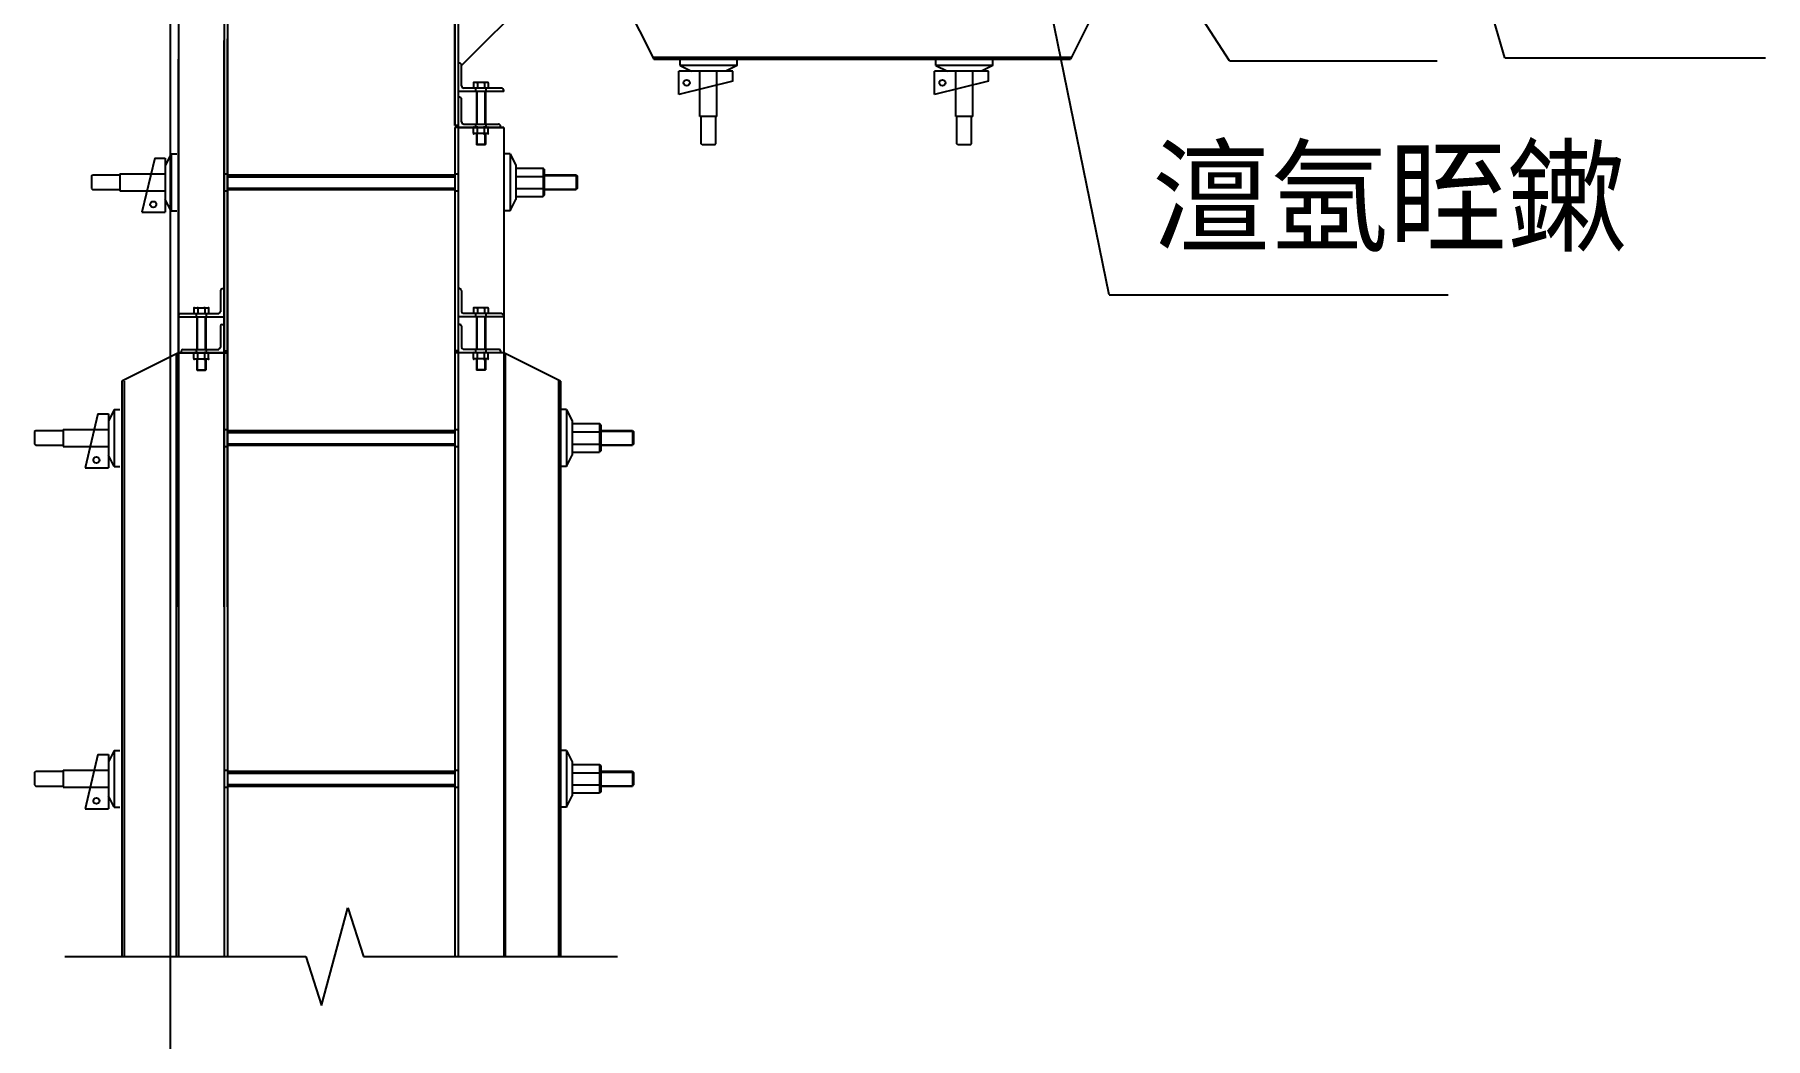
# Model space of a CAD drawing. Header units: metres. Extents: x 0 to 201, y 0 to 136.
# Drawn here: x 24.78 to 70.46, y 37.13 to 63.63 of the extents above; entities that cross this region are included whole.
import ezdxf

# ---------------------------------------------------------------- set-up
doc = ezdxf.new("R2010")
doc.units = ezdxf.units.M
doc.layers.add(' ', color=7, linetype='Continuous')

msp = doc.modelspace()

# ---------------------------------------------------------------- linework, layer by layer
at = {"layer": ' '}
for p, q in [((32.35, 38), (33.05, 40.58)), ((33.05, 40.58), (33.46, 39.29)), ((25.58, 39.29), (31.94, 39.29)), ((31.94, 39.29), (32.35, 38)), ((33.46, 39.29), (40.16, 39.29))]:
    msp.add_line(p, q, dxfattribs=at)
for p, q in [((28.37, 28.43), (28.37, 126.14)), ((63.58, 63.02), (61.65, 69.73)), ((56.32, 62.94), (52.55, 68.77)), ((53.14, 56.76), (50.96, 67.45)), ((35.87, 65.77), (35.87, 61.23)), ((35.87, 62.73), (35.87, 65.68)), ((35.96, 65.68), (35.96, 50.02)), ((36.05, 62.82), (38.82, 65.59)), ((29.78, 64.98), (29.78, 48.52)), ((29.87, 65.02), (29.87, 48.52)), ((28.58, 64.48), (28.58, 48.52)), ((40.37, 64.48), (41.12, 62.98)), ((52.87, 64.48), (52.12, 62.98)), ((29.87, 48.52), (29.87, 63.52)), ((29.78, 48.52), (29.78, 63.48)), ((29.87, 63.04), (29.87, 56.3)), ((35.87, 61.23), (35.87, 63.06)), ((41.09, 63.04), (52.15, 63.04)), ((28.58, 48.52), (28.58, 62.98)), ((29.78, 63), (29.78, 39.29)), ((35.99, 62.88), (35.96, 62.88)), ((36.05, 62.28), (36.05, 62.82)), ((41.12, 62.98), (52.12, 62.98)), ((43.21, 62.67), (41.78, 62.67)), ((41.78, 62.05), (41.78, 62.67)), ((41.82, 62.82), (41.82, 62.97)), ((41.82, 62.82), (42.12, 62.67)), ((43.32, 62.82), (41.82, 62.82)), ((42.34, 62.19), (42.34, 62.67)), ((42.79, 62.3), (42.79, 62.67)), ((43.32, 62.82), (43.02, 62.67)), ((43.21, 62.4), (43.21, 62.67)), ((43.32, 62.82), (43.32, 62.97)), ((49.96, 62.67), (48.53, 62.67)), ((48.53, 62.05), (48.53, 62.67)), ((48.57, 62.82), (48.57, 62.97)), ((48.57, 62.82), (48.87, 62.67)), ((50.07, 62.82), (48.57, 62.82)), ((49.09, 62.19), (49.09, 62.67)), ((49.54, 62.3), (49.54, 62.67)), ((50.07, 62.82), (49.77, 62.67)), ((49.96, 62.4), (49.96, 62.67)), ((50.07, 62.82), (50.07, 62.97)), ((56.32, 62.94), (61.8, 62.94)), ((63.58, 63.02), (70.46, 63.02)), ((28.58, 62.51), (28.58, 39.29)), ((37.16, 62.13), (35.96, 62.13)), ((37.1, 62.22), (36.11, 62.22)), ((36.36, 62.35), (36.36, 62.22)), ((36.74, 62.37), (36.38, 62.37)), ((36.42, 62.22), (36.42, 62.13)), ((36.44, 62.13), (36.44, 61.27)), ((36.45, 62.13), (36.45, 61.27)), ((36.47, 62.35), (36.47, 62.22)), ((36.65, 62.35), (36.65, 62.22)), ((36.74, 62.37), (36.66, 62.37)), ((36.66, 62.13), (36.66, 61.27)), ((36.68, 62.13), (36.68, 61.27)), ((36.69, 62.22), (36.69, 62.13)), ((36.75, 62.35), (36.75, 62.22)), ((37.16, 62.13), (37.16, 62.16)), ((43.21, 62.4), (41.78, 62.05)), ((42.34, 61.47), (42.34, 62.19)), ((42.79, 61.47), (42.79, 62.3)), ((49.96, 62.4), (48.53, 62.05)), ((49.09, 61.47), (49.09, 62.19)), ((49.54, 61.47), (49.54, 62.3)), ((35.99, 61.98), (35.96, 61.98)), ((36.05, 61.33), (36.05, 61.92)), ((35.96, 61.23), (35.87, 61.23)), ((36.11, 61.27), (37.02, 61.27)), ((36.42, 61.27), (36.42, 61.18)), ((36.69, 61.27), (36.69, 61.18)), ((42.79, 61.47), (42.34, 61.47)), ((42.37, 60.75), (42.37, 61.47)), ((42.76, 60.75), (42.76, 61.47)), ((49.54, 61.47), (49.09, 61.47)), ((49.12, 60.75), (49.12, 61.47)), ((49.51, 60.75), (49.51, 61.47)), ((35.87, 61.18), (35.87, 50.02)), ((37.16, 61.18), (35.87, 61.18)), ((37.16, 61.18), (35.87, 61.18)), ((35.96, 61.18), (37.16, 61.18)), ((36.36, 61.03), (36.36, 61.17)), ((36.74, 61.18), (36.38, 61.18)), ((36.74, 61.02), (36.38, 61.02)), ((36.44, 61.02), (36.44, 60.73)), ((36.45, 61.02), (36.45, 60.72)), ((36.47, 61.03), (36.47, 61.17)), ((36.65, 61.03), (36.65, 61.17)), ((36.74, 61.18), (36.66, 61.18)), ((36.66, 61.02), (36.66, 60.72)), ((36.74, 61.02), (36.66, 61.02)), ((36.68, 61.02), (36.68, 60.73)), ((36.75, 61.03), (36.75, 61.17)), ((37.08, 61.18), (37.08, 61.21)), ((37.16, 61.18), (37.16, 48.52)), ((27.95, 60.37), (27.61, 58.94)), ((27.95, 60.37), (28.23, 60.37)), ((28.38, 60.48), (28.23, 60.18)), ((28.23, 60.37), (28.23, 58.94)), ((28.38, 60.48), (28.53, 60.48)), ((28.38, 60.48), (28.38, 58.98)), ((36.68, 60.73), (36.44, 60.73)), ((36.45, 60.72), (36.44, 60.73)), ((36.66, 60.72), (36.45, 60.72)), ((36.68, 60.73), (36.66, 60.72)), ((37.33, 60.48), (37.18, 60.48)), ((37.33, 60.48), (37.48, 60.18)), ((37.33, 60.48), (37.33, 58.98)), ((42.4, 60.72), (42.37, 60.75)), ((42.73, 60.72), (42.4, 60.72)), ((42.73, 60.72), (42.76, 60.75)), ((49.15, 60.72), (49.12, 60.75)), ((49.48, 60.72), (49.15, 60.72)), ((49.48, 60.72), (49.51, 60.75)), ((26.28, 59.9), (26.31, 59.93)), ((26.28, 59.9), (26.28, 59.57)), ((26.31, 59.93), (27.03, 59.93)), ((27.03, 59.96), (27.85, 59.96)), ((27.03, 59.96), (27.03, 59.51)), ((27.85, 59.96), (28.23, 59.96)), ((29.78, 59.96), (29.87, 59.96)), ((29.87, 59.93), (35.87, 59.93)), ((29.87, 59.88), (35.87, 59.88)), ((30.08, 59.93), (30.04, 59.88)), ((30.15, 59.93), (30.1, 59.88)), ((30.28, 59.93), (30.24, 59.88)), ((30.49, 59.93), (30.44, 59.88)), ((30.55, 59.93), (30.51, 59.88)), ((30.62, 59.93), (30.57, 59.88)), ((30.69, 59.93), (30.64, 59.88)), ((30.89, 59.93), (30.84, 59.88)), ((30.96, 59.93), (30.91, 59.88)), ((31.02, 59.93), (30.98, 59.88)), ((31.09, 59.93), (31.05, 59.88)), ((31.29, 59.93), (31.25, 59.88)), ((31.36, 59.93), (31.32, 59.88)), ((31.43, 59.93), (31.38, 59.88)), ((31.5, 59.93), (31.45, 59.88)), ((31.7, 59.93), (31.65, 59.88)), ((31.76, 59.93), (31.72, 59.88)), ((31.83, 59.93), (31.79, 59.88)), ((31.9, 59.93), (31.85, 59.88)), ((32.1, 59.93), (32.06, 59.88)), ((32.17, 59.93), (32.12, 59.88)), ((32.24, 59.93), (32.19, 59.88)), ((32.3, 59.93), (32.26, 59.88)), ((32.51, 59.93), (32.46, 59.88)), ((32.57, 59.93), (32.53, 59.88)), ((32.64, 59.93), (32.6, 59.88)), ((32.71, 59.93), (32.66, 59.88)), ((32.91, 59.93), (32.86, 59.88)), ((32.98, 59.93), (32.93, 59.88)), ((33.04, 59.93), (33, 59.88)), ((33.11, 59.93), (33.07, 59.88)), ((33.31, 59.93), (33.27, 59.88)), ((33.38, 59.93), (33.34, 59.88)), ((33.45, 59.93), (33.4, 59.88)), ((33.52, 59.93), (33.47, 59.88)), ((33.72, 59.93), (33.67, 59.88)), ((33.79, 59.93), (33.74, 59.88)), ((33.85, 59.93), (33.81, 59.88)), ((33.92, 59.93), (33.88, 59.88)), ((34.12, 59.93), (34.08, 59.88)), ((34.19, 59.93), (34.14, 59.88)), ((34.26, 59.93), (34.21, 59.88)), ((34.32, 59.93), (34.28, 59.88)), ((34.53, 59.93), (34.48, 59.88)), ((34.59, 59.93), (34.55, 59.88)), ((34.66, 59.93), (34.62, 59.88)), ((34.73, 59.93), (34.68, 59.88)), ((34.93, 59.93), (34.89, 59.88)), ((35, 59.93), (34.95, 59.88)), ((35.07, 59.93), (35.02, 59.88)), ((35.13, 59.93), (35.09, 59.88)), ((35.33, 59.93), (35.29, 59.88)), ((35.4, 59.93), (35.36, 59.88)), ((35.47, 59.93), (35.42, 59.88)), ((35.54, 59.93), (35.49, 59.88)), ((35.74, 59.93), (35.69, 59.88)), ((35.81, 59.93), (35.76, 59.88)), ((35.87, 59.96), (35.96, 59.96)), ((37.48, 60.18), (37.48, 59.28)), ((37.48, 60.11), (38.2, 60.11)), ((37.48, 59.89), (38.2, 59.89)), ((38.23, 60.08), (38.2, 60.11)), ((38.2, 60.11), (38.2, 59.36)), ((38.23, 60.08), (38.23, 59.39)), ((38.23, 59.93), (39.07, 59.93)), ((38.23, 59.91), (39.07, 59.91)), ((39.07, 59.93), (39.1, 59.9)), ((39.07, 59.93), (39.07, 59.54)), ((39.1, 59.9), (39.1, 59.57)), ((26.28, 59.57), (26.31, 59.54)), ((26.31, 59.54), (27.03, 59.54)), ((27.03, 59.51), (27.75, 59.51)), ((27.75, 59.51), (28.23, 59.51)), ((29.78, 59.51), (29.87, 59.51)), ((29.87, 59.58), (35.87, 59.58)), ((29.87, 59.54), (35.87, 59.54)), ((29.94, 59.58), (29.89, 59.54)), ((30.14, 59.58), (30.1, 59.54)), ((30.21, 59.58), (30.16, 59.54)), ((30.27, 59.58), (30.23, 59.54)), ((30.34, 59.58), (30.3, 59.54)), ((30.54, 59.58), (30.5, 59.54)), ((30.61, 59.58), (30.57, 59.54)), ((30.68, 59.58), (30.63, 59.54)), ((30.75, 59.58), (30.7, 59.54)), ((30.95, 59.58), (30.9, 59.54)), ((31.02, 59.58), (30.97, 59.54)), ((31.08, 59.58), (31.04, 59.54)), ((31.15, 59.58), (31.11, 59.54)), ((31.35, 59.58), (31.31, 59.54)), ((31.42, 59.58), (31.37, 59.54)), ((31.49, 59.58), (31.44, 59.54)), ((31.55, 59.58), (31.51, 59.54)), ((31.76, 59.58), (31.71, 59.54)), ((31.82, 59.58), (31.78, 59.54)), ((31.89, 59.58), (31.85, 59.54)), ((31.96, 59.58), (31.91, 59.54)), ((32.16, 59.58), (32.12, 59.54)), ((32.23, 59.58), (32.18, 59.54)), ((32.3, 59.58), (32.25, 59.54)), ((32.36, 59.58), (32.32, 59.54)), ((32.56, 59.58), (32.52, 59.54)), ((32.63, 59.58), (32.59, 59.54)), ((32.7, 59.58), (32.65, 59.54)), ((32.77, 59.58), (32.72, 59.54)), ((32.97, 59.58), (32.92, 59.54)), ((33.04, 59.58), (32.99, 59.54)), ((33.1, 59.58), (33.06, 59.54)), ((33.17, 59.58), (33.13, 59.54)), ((33.37, 59.58), (33.33, 59.54)), ((33.44, 59.58), (33.4, 59.54)), ((33.51, 59.58), (33.46, 59.54)), ((33.58, 59.58), (33.53, 59.54)), ((33.78, 59.58), (33.73, 59.54)), ((33.84, 59.58), (33.8, 59.54)), ((33.91, 59.58), (33.87, 59.54)), ((33.98, 59.58), (33.93, 59.54)), ((34.18, 59.58), (34.14, 59.54)), ((34.25, 59.58), (34.2, 59.54)), ((34.32, 59.58), (34.27, 59.54)), ((34.38, 59.58), (34.34, 59.54)), ((34.59, 59.58), (34.54, 59.54)), ((34.65, 59.58), (34.61, 59.54)), ((34.72, 59.58), (34.68, 59.54)), ((34.79, 59.58), (34.74, 59.54)), ((34.99, 59.58), (34.94, 59.54)), ((35.06, 59.58), (35.01, 59.54)), ((35.12, 59.58), (35.08, 59.54)), ((35.19, 59.58), (35.15, 59.54)), ((35.39, 59.58), (35.35, 59.54)), ((35.46, 59.58), (35.42, 59.54)), ((35.53, 59.58), (35.48, 59.54)), ((35.6, 59.58), (35.55, 59.54)), ((35.8, 59.58), (35.75, 59.54)), ((35.87, 59.58), (35.82, 59.54)), ((35.87, 59.51), (35.96, 59.51)), ((37.48, 59.57), (38.2, 59.57)), ((38.23, 59.39), (38.2, 59.36)), ((38.23, 59.55), (39.07, 59.55)), ((38.23, 59.54), (39.07, 59.54)), ((39.1, 59.57), (39.07, 59.54)), ((27.61, 58.94), (28.23, 58.94)), ((28.38, 58.98), (28.23, 59.28)), ((28.38, 58.98), (28.53, 58.98)), ((37.33, 58.98), (37.18, 58.98)), ((37.33, 58.98), (37.48, 59.28)), ((37.48, 59.36), (38.2, 59.36)), ((29.87, 57.48), (29.87, 55.28)), ((35.87, 57.48), (35.87, 55.28)), ((35.96, 57.48), (35.96, 39.29)), ((29.69, 56.88), (29.69, 56.31)), ((29.73, 56.93), (29.78, 56.93)), ((36, 56.93), (35.96, 56.93)), ((36.05, 56.88), (36.05, 56.31)), ((53.14, 56.76), (62.09, 56.76)), ((28.58, 56.22), (28.58, 56.18)), ((28.62, 56.27), (29.64, 56.27)), ((28.98, 56.4), (28.98, 56.27)), ((29, 56.42), (29.36, 56.42)), ((29, 56.42), (29.07, 56.42)), ((29.04, 56.27), (29.04, 56.18)), ((29.09, 56.4), (29.09, 56.27)), ((29.27, 56.4), (29.27, 56.27)), ((29.31, 56.27), (29.31, 56.18)), ((29.37, 56.4), (29.37, 56.27)), ((37.11, 56.27), (36.09, 56.27)), ((36.36, 56.4), (36.36, 56.27)), ((36.74, 56.42), (36.38, 56.42)), ((36.42, 56.27), (36.42, 56.18)), ((36.47, 56.4), (36.47, 56.27)), ((36.65, 56.4), (36.65, 56.27)), ((36.74, 56.42), (36.66, 56.42)), ((36.69, 56.27), (36.69, 56.18)), ((36.75, 56.4), (36.75, 56.27)), ((37.16, 56.22), (37.16, 56.18)), ((28.58, 56.18), (29.78, 56.18)), ((29.06, 56.18), (29.06, 55.32)), ((29.07, 56.18), (29.07, 55.32)), ((29.28, 56.18), (29.28, 55.32)), ((29.3, 56.18), (29.3, 55.32)), ((29.69, 55.94), (29.69, 55.37)), ((29.73, 55.98), (29.78, 55.98)), ((37.16, 56.18), (35.96, 56.18)), ((36, 55.98), (35.96, 55.98)), ((36.05, 55.94), (36.05, 55.37)), ((36.44, 56.18), (36.44, 55.32)), ((36.45, 56.18), (36.45, 55.32)), ((36.66, 56.18), (36.66, 55.32)), ((36.68, 56.18), (36.68, 55.32)), ((28.65, 55.28), (28.65, 55.23)), ((28.7, 55.32), (29.64, 55.32)), ((29.04, 55.32), (29.04, 55.23)), ((29.31, 55.32), (29.31, 55.23)), ((29.78, 55.28), (29.87, 55.28)), ((35.96, 55.28), (35.87, 55.28)), ((37.04, 55.32), (36.09, 55.32)), ((36.42, 55.32), (36.42, 55.23)), ((36.69, 55.32), (36.69, 55.23)), ((37.08, 55.28), (37.08, 55.23)), ((28.58, 55.23), (27.08, 54.48)), ((28.52, 55.2), (28.52, 39.29)), ((29.87, 55.23), (28.58, 55.23)), ((28.58, 55.23), (29.87, 55.23)), ((28.98, 55.08), (28.98, 55.22)), ((29, 55.23), (29.36, 55.23)), ((29, 55.23), (29.07, 55.23)), ((29, 55.07), (29.36, 55.07)), ((29, 55.07), (29.07, 55.07)), ((29.06, 55.07), (29.06, 54.78)), ((29.07, 55.07), (29.07, 54.77)), ((29.09, 55.08), (29.09, 55.22)), ((29.27, 55.08), (29.27, 55.22)), ((29.28, 55.07), (29.28, 54.77)), ((29.3, 55.07), (29.3, 54.78)), ((29.37, 55.08), (29.37, 55.22)), ((29.87, 55.23), (29.87, 39.29)), ((35.87, 55.23), (35.87, 39.29)), ((37.16, 55.23), (35.87, 55.23)), ((36.36, 55.08), (36.36, 55.22)), ((36.74, 55.23), (36.38, 55.23)), ((36.74, 55.07), (36.38, 55.07)), ((36.44, 55.07), (36.44, 54.78)), ((36.45, 55.07), (36.45, 54.77)), ((36.47, 55.08), (36.47, 55.22)), ((36.65, 55.08), (36.65, 55.22)), ((36.74, 55.23), (36.66, 55.23)), ((36.66, 55.07), (36.66, 54.77)), ((36.74, 55.07), (36.66, 55.07)), ((36.68, 55.07), (36.68, 54.78)), ((36.75, 55.08), (36.75, 55.22)), ((37.16, 55.23), (37.16, 39.29)), ((38.66, 54.48), (37.16, 55.23)), ((37.2, 55.21), (37.2, 39.29)), ((27.08, 54.48), (27.08, 39.29)), ((27.14, 54.48), (27.14, 39.29)), ((29.06, 54.78), (29.07, 54.77)), ((29.06, 54.78), (29.3, 54.78)), ((29.07, 54.77), (29.28, 54.77)), ((29.28, 54.77), (29.3, 54.78)), ((36.68, 54.78), (36.44, 54.78)), ((36.45, 54.77), (36.44, 54.78)), ((36.66, 54.77), (36.45, 54.77)), ((36.68, 54.78), (36.66, 54.77)), ((38.61, 54.5), (38.61, 39.29)), ((38.66, 54.48), (38.66, 39.29)), ((26.45, 53.62), (26.11, 52.19)), ((26.45, 53.62), (26.73, 53.62)), ((26.88, 53.73), (26.73, 53.43)), ((26.73, 53.62), (26.73, 52.19)), ((26.88, 53.73), (26.88, 52.23)), ((26.88, 53.73), (27.03, 53.73)), ((38.82, 53.73), (38.67, 53.73)), ((38.82, 53.73), (38.82, 52.23)), ((38.82, 53.73), (38.97, 53.43)), ((24.78, 53.15), (24.81, 53.18)), ((24.78, 53.15), (24.78, 52.82)), ((24.81, 53.18), (25.53, 53.18)), ((25.53, 53.21), (26.35, 53.21)), ((25.53, 53.21), (25.53, 52.76)), ((26.35, 53.21), (26.73, 53.21)), ((29.78, 53.21), (29.87, 53.21)), ((29.87, 53.18), (35.87, 53.18)), ((29.87, 53.13), (35.87, 53.13)), ((30.08, 53.18), (30.04, 53.13)), ((30.15, 53.18), (30.1, 53.13)), ((30.28, 53.18), (30.24, 53.13)), ((30.49, 53.18), (30.44, 53.13)), ((30.55, 53.18), (30.51, 53.13)), ((30.62, 53.18), (30.57, 53.13)), ((30.69, 53.18), (30.64, 53.13)), ((30.89, 53.18), (30.84, 53.13)), ((30.96, 53.18), (30.91, 53.13)), ((31.02, 53.18), (30.98, 53.13)), ((31.09, 53.18), (31.05, 53.13)), ((31.29, 53.18), (31.25, 53.13)), ((31.36, 53.18), (31.32, 53.13)), ((31.43, 53.18), (31.38, 53.13)), ((31.5, 53.18), (31.45, 53.13)), ((31.7, 53.18), (31.65, 53.13)), ((31.76, 53.18), (31.72, 53.13)), ((31.83, 53.18), (31.79, 53.13)), ((31.9, 53.18), (31.85, 53.13)), ((32.1, 53.18), (32.06, 53.13)), ((32.17, 53.18), (32.12, 53.13)), ((32.24, 53.18), (32.19, 53.13)), ((32.3, 53.18), (32.26, 53.13)), ((32.51, 53.18), (32.46, 53.13)), ((32.57, 53.18), (32.53, 53.13)), ((32.64, 53.18), (32.6, 53.13)), ((32.71, 53.18), (32.66, 53.13)), ((32.91, 53.18), (32.86, 53.13)), ((32.98, 53.18), (32.93, 53.13)), ((33.04, 53.18), (33, 53.13)), ((33.11, 53.18), (33.07, 53.13)), ((33.31, 53.18), (33.27, 53.13)), ((33.38, 53.18), (33.34, 53.13)), ((33.45, 53.18), (33.4, 53.13)), ((33.52, 53.18), (33.47, 53.13)), ((33.72, 53.18), (33.67, 53.13)), ((33.79, 53.18), (33.74, 53.13)), ((33.85, 53.18), (33.81, 53.13)), ((33.92, 53.18), (33.88, 53.13)), ((34.12, 53.18), (34.08, 53.13)), ((34.19, 53.18), (34.14, 53.13)), ((34.26, 53.18), (34.21, 53.13)), ((34.32, 53.18), (34.28, 53.13)), ((34.53, 53.18), (34.48, 53.13)), ((34.59, 53.18), (34.55, 53.13)), ((34.66, 53.18), (34.62, 53.13)), ((34.73, 53.18), (34.68, 53.13)), ((34.93, 53.18), (34.89, 53.13)), ((35, 53.18), (34.95, 53.13)), ((35.07, 53.18), (35.02, 53.13)), ((35.13, 53.18), (35.09, 53.13)), ((35.33, 53.18), (35.29, 53.13)), ((35.4, 53.18), (35.36, 53.13)), ((35.47, 53.18), (35.42, 53.13)), ((35.54, 53.18), (35.49, 53.13)), ((35.74, 53.18), (35.69, 53.13)), ((35.81, 53.18), (35.76, 53.13)), ((35.87, 53.21), (35.96, 53.21)), ((38.97, 53.43), (38.97, 52.53)), ((38.97, 53.36), (39.69, 53.36)), ((38.97, 53.14), (39.69, 53.14)), ((39.69, 53.36), (39.69, 52.61)), ((39.72, 53.33), (39.69, 53.36)), ((39.72, 53.33), (39.72, 52.64)), ((39.72, 53.18), (40.56, 53.18)), ((39.72, 53.16), (40.56, 53.16)), ((40.56, 53.18), (40.59, 53.15)), ((40.56, 53.18), (40.56, 52.79)), ((40.59, 53.15), (40.59, 52.82)), ((24.78, 52.82), (24.81, 52.79)), ((24.81, 52.79), (25.53, 52.79)), ((25.53, 52.76), (26.25, 52.76)), ((26.25, 52.76), (26.73, 52.76)), ((29.78, 52.76), (29.87, 52.76)), ((29.87, 52.83), (35.87, 52.83)), ((29.87, 52.79), (35.87, 52.79)), ((29.94, 52.83), (29.89, 52.79)), ((30.14, 52.83), (30.1, 52.79)), ((30.21, 52.83), (30.16, 52.79)), ((30.27, 52.83), (30.23, 52.79)), ((30.34, 52.83), (30.3, 52.79)), ((30.54, 52.83), (30.5, 52.79)), ((30.61, 52.83), (30.57, 52.79)), ((30.68, 52.83), (30.63, 52.79)), ((30.75, 52.83), (30.7, 52.79)), ((30.95, 52.83), (30.9, 52.79)), ((31.02, 52.83), (30.97, 52.79)), ((31.08, 52.83), (31.04, 52.79)), ((31.15, 52.83), (31.11, 52.79)), ((31.35, 52.83), (31.31, 52.79)), ((31.42, 52.83), (31.37, 52.79)), ((31.49, 52.83), (31.44, 52.79)), ((31.55, 52.83), (31.51, 52.79)), ((31.76, 52.83), (31.71, 52.79)), ((31.82, 52.83), (31.78, 52.79)), ((31.89, 52.83), (31.85, 52.79)), ((31.96, 52.83), (31.91, 52.79)), ((32.16, 52.83), (32.12, 52.79)), ((32.23, 52.83), (32.18, 52.79)), ((32.3, 52.83), (32.25, 52.79)), ((32.36, 52.83), (32.32, 52.79)), ((32.56, 52.83), (32.52, 52.79)), ((32.63, 52.83), (32.59, 52.79)), ((32.7, 52.83), (32.65, 52.79)), ((32.77, 52.83), (32.72, 52.79)), ((32.97, 52.83), (32.92, 52.79)), ((33.04, 52.83), (32.99, 52.79)), ((33.1, 52.83), (33.06, 52.79)), ((33.17, 52.83), (33.13, 52.79)), ((33.37, 52.83), (33.33, 52.79)), ((33.44, 52.83), (33.4, 52.79)), ((33.51, 52.83), (33.46, 52.79)), ((33.58, 52.83), (33.53, 52.79)), ((33.78, 52.83), (33.73, 52.79)), ((33.84, 52.83), (33.8, 52.79)), ((33.91, 52.83), (33.87, 52.79)), ((33.98, 52.83), (33.93, 52.79)), ((34.18, 52.83), (34.14, 52.79)), ((34.25, 52.83), (34.2, 52.79)), ((34.32, 52.83), (34.27, 52.79)), ((34.38, 52.83), (34.34, 52.79)), ((34.59, 52.83), (34.54, 52.79)), ((34.65, 52.83), (34.61, 52.79)), ((34.72, 52.83), (34.68, 52.79)), ((34.79, 52.83), (34.74, 52.79)), ((34.99, 52.83), (34.94, 52.79)), ((35.06, 52.83), (35.01, 52.79)), ((35.12, 52.83), (35.08, 52.79)), ((35.19, 52.83), (35.15, 52.79)), ((35.39, 52.83), (35.35, 52.79)), ((35.46, 52.83), (35.42, 52.79)), ((35.53, 52.83), (35.48, 52.79)), ((35.6, 52.83), (35.55, 52.79)), ((35.8, 52.83), (35.75, 52.79)), ((35.87, 52.83), (35.82, 52.79)), ((35.87, 52.76), (35.96, 52.76)), ((38.97, 52.82), (39.69, 52.82)), ((38.97, 52.61), (39.69, 52.61)), ((39.72, 52.64), (39.69, 52.61)), ((39.72, 52.8), (40.56, 52.8)), ((39.72, 52.79), (40.56, 52.79)), ((40.59, 52.82), (40.56, 52.79)), ((26.11, 52.19), (26.73, 52.19)), ((26.88, 52.23), (26.73, 52.53)), ((26.88, 52.23), (27.03, 52.23)), ((38.82, 52.23), (38.67, 52.23)), ((38.82, 52.23), (38.97, 52.53)), ((26.45, 44.62), (26.11, 43.19)), ((26.45, 44.62), (26.73, 44.62)), ((26.88, 44.73), (26.73, 44.43)), ((26.73, 44.62), (26.73, 43.19)), ((26.88, 44.73), (26.88, 43.23)), ((26.88, 44.73), (27.03, 44.73)), ((38.82, 44.73), (38.67, 44.73)), ((38.82, 44.73), (38.82, 43.23)), ((38.82, 44.73), (38.97, 44.43)), ((38.97, 44.43), (38.97, 43.53)), ((38.97, 44.36), (39.69, 44.36)), ((39.69, 44.36), (39.69, 43.61)), ((39.72, 44.33), (39.69, 44.36)), ((39.72, 44.33), (39.72, 43.64)), ((24.78, 44.15), (24.81, 44.18)), ((24.78, 44.15), (24.78, 43.82)), ((24.81, 44.18), (25.53, 44.18)), ((25.53, 44.21), (25.53, 43.76)), ((25.53, 44.21), (26.35, 44.21)), ((26.35, 44.21), (26.73, 44.21)), ((29.78, 44.21), (29.87, 44.21)), ((29.87, 44.18), (35.87, 44.18)), ((29.87, 44.13), (35.87, 44.13)), ((30.08, 44.18), (30.04, 44.13)), ((30.15, 44.18), (30.1, 44.13)), ((30.28, 44.18), (30.24, 44.13)), ((30.49, 44.18), (30.44, 44.13)), ((30.55, 44.18), (30.51, 44.13)), ((30.62, 44.18), (30.57, 44.13)), ((30.69, 44.18), (30.64, 44.13)), ((30.89, 44.18), (30.84, 44.13)), ((30.96, 44.18), (30.91, 44.13)), ((31.02, 44.18), (30.98, 44.13)), ((31.09, 44.18), (31.05, 44.13)), ((31.29, 44.18), (31.25, 44.13)), ((31.36, 44.18), (31.32, 44.13)), ((31.43, 44.18), (31.38, 44.13)), ((32.3, 44.18), (32.26, 44.13)), ((32.51, 44.18), (32.46, 44.13)), ((32.57, 44.18), (32.53, 44.13)), ((32.64, 44.18), (32.6, 44.13)), ((32.71, 44.18), (32.66, 44.13)), ((32.91, 44.18), (32.86, 44.13)), ((32.98, 44.18), (32.93, 44.13)), ((33.04, 44.18), (33, 44.13)), ((33.11, 44.18), (33.07, 44.13)), ((33.31, 44.18), (33.27, 44.13)), ((33.38, 44.18), (33.34, 44.13)), ((33.45, 44.18), (33.4, 44.13)), ((33.52, 44.18), (33.47, 44.13)), ((33.72, 44.18), (33.67, 44.13)), ((34.12, 44.18), (34.08, 44.13)), ((34.19, 44.18), (34.14, 44.13)), ((34.26, 44.18), (34.21, 44.13)), ((34.32, 44.18), (34.28, 44.13)), ((34.53, 44.18), (34.48, 44.13)), ((34.59, 44.18), (34.55, 44.13)), ((34.66, 44.18), (34.62, 44.13)), ((34.73, 44.18), (34.68, 44.13)), ((34.93, 44.18), (34.89, 44.13)), ((35, 44.18), (34.95, 44.13)), ((35.07, 44.18), (35.02, 44.13)), ((35.13, 44.18), (35.09, 44.13)), ((35.33, 44.18), (35.29, 44.13)), ((35.4, 44.18), (35.36, 44.13)), ((35.47, 44.18), (35.42, 44.13)), ((35.54, 44.18), (35.49, 44.13)), ((35.74, 44.18), (35.69, 44.13)), ((35.81, 44.18), (35.76, 44.13)), ((35.87, 44.21), (35.96, 44.21)), ((38.97, 44.14), (39.69, 44.14)), ((39.72, 44.18), (40.56, 44.18)), ((39.72, 44.16), (40.56, 44.16)), ((40.56, 44.18), (40.56, 43.79)), ((40.56, 44.18), (40.59, 44.15)), ((40.59, 44.15), (40.59, 43.82)), ((24.78, 43.82), (24.81, 43.79)), ((24.81, 43.79), (25.53, 43.79)), ((25.53, 43.76), (26.25, 43.76)), ((26.25, 43.76), (26.73, 43.76)), ((26.88, 43.23), (26.73, 43.53)), ((29.78, 43.76), (29.87, 43.76)), ((29.87, 43.83), (35.87, 43.83)), ((29.87, 43.79), (35.87, 43.79)), ((29.94, 43.83), (29.89, 43.79)), ((30.14, 43.83), (30.1, 43.79)), ((30.21, 43.83), (30.16, 43.79)), ((30.27, 43.83), (30.23, 43.79)), ((30.34, 43.83), (30.3, 43.79)), ((30.54, 43.83), (30.5, 43.79)), ((30.61, 43.83), (30.57, 43.79)), ((30.68, 43.83), (30.63, 43.79)), ((30.75, 43.83), (30.7, 43.79)), ((30.95, 43.83), (30.9, 43.79)), ((31.02, 43.83), (30.97, 43.79)), ((31.08, 43.83), (31.04, 43.79)), ((31.15, 43.83), (31.11, 43.79)), ((31.35, 43.83), (31.31, 43.79)), ((31.42, 43.83), (31.37, 43.79)), ((32.3, 43.83), (32.25, 43.79)), ((32.36, 43.83), (32.32, 43.79)), ((32.56, 43.83), (32.52, 43.79)), ((32.63, 43.83), (32.59, 43.79)), ((32.7, 43.83), (32.65, 43.79)), ((32.77, 43.83), (32.72, 43.79)), ((32.97, 43.83), (32.92, 43.79)), ((33.04, 43.83), (32.99, 43.79)), ((33.1, 43.83), (33.06, 43.79)), ((33.17, 43.83), (33.13, 43.79)), ((33.37, 43.83), (33.33, 43.79)), ((33.44, 43.83), (33.4, 43.79)), ((33.51, 43.83), (33.46, 43.79)), ((33.58, 43.83), (33.53, 43.79)), ((34.18, 43.83), (34.14, 43.79)), ((34.25, 43.83), (34.2, 43.79)), ((34.32, 43.83), (34.27, 43.79)), ((34.38, 43.83), (34.34, 43.79)), ((34.59, 43.83), (34.54, 43.79)), ((34.65, 43.83), (34.61, 43.79)), ((34.72, 43.83), (34.68, 43.79)), ((34.79, 43.83), (34.74, 43.79)), ((34.99, 43.83), (34.94, 43.79)), ((35.06, 43.83), (35.01, 43.79)), ((35.12, 43.83), (35.08, 43.79)), ((35.19, 43.83), (35.15, 43.79)), ((35.39, 43.83), (35.35, 43.79)), ((35.46, 43.83), (35.42, 43.79)), ((35.53, 43.83), (35.48, 43.79)), ((35.6, 43.83), (35.55, 43.79)), ((35.8, 43.83), (35.75, 43.79)), ((35.87, 43.83), (35.82, 43.79)), ((35.87, 43.76), (35.96, 43.76)), ((38.82, 43.23), (38.97, 43.53)), ((38.97, 43.82), (39.69, 43.82)), ((38.97, 43.61), (39.69, 43.61)), ((39.72, 43.64), (39.69, 43.61)), ((39.72, 43.8), (40.56, 43.8)), ((39.72, 43.79), (40.56, 43.79)), ((40.59, 43.82), (40.56, 43.79)), ((26.11, 43.19), (26.73, 43.19)), ((26.88, 43.23), (27.03, 43.23)), ((38.82, 43.23), (38.67, 43.23))]:
    msp.add_line(p, q)
for centre in [(41.99, 62.36), (48.74, 62.36), (27.91, 59.15), (26.41, 52.4), (26.41, 43.4)]:
    msp.add_circle(centre, 0.08)
for centre, radius, start, end in [((35.99, 62.82), 0.06, 0, 90), ((36.11, 62.28), 0.06, 180, 270), ((36.38, 62.35), 0.02, 90, 180), ((36.38, 62.35), 0.02, 90, 180), ((36.45, 62.35), 0.02, 0, 90), ((36.48, 62.35), 0.02, 90, 180), ((36.63, 62.35), 0.02, 0, 90), ((36.66, 62.35), 0.02, 90, 180), ((36.74, 62.35), 0.02, 0, 90), ((36.74, 62.35), 0.02, 0, 90), ((37.1, 62.16), 0.06, 0, 90), ((35.99, 61.92), 0.06, 0, 90), ((36.11, 61.33), 0.06, 180, 270), ((37.02, 61.21), 0.06, 0, 90), ((36.38, 61.17), 0.02, 90, 180), ((36.38, 61.17), 0.02, 90, 180), ((36.38, 61.03), 0.02, 180, 270), ((36.38, 61.03), 0.02, 180, 270), ((36.45, 61.17), 0.02, 0, 90), ((36.45, 61.03), 0.02, -90, 0), ((36.48, 61.17), 0.02, 90, 180), ((36.48, 61.03), 0.02, 180, 270), ((36.63, 61.17), 0.02, 0, 90), ((36.63, 61.03), 0.02, -90, 0), ((36.66, 61.17), 0.02, 90, 180), ((36.66, 61.03), 0.02, 180, 270), ((36.74, 61.17), 0.02, 0, 90), ((36.74, 61.17), 0.02, 0, 90), ((36.74, 61.03), 0.02, -90, 0), ((36.74, 61.03), 0.02, -90, 0), ((29.73, 56.88), 0.04, 90, 180), ((36, 56.88), 0.04, 0, 90), ((28.62, 56.22), 0.04, 90, 180), ((29, 56.4), 0.02, 90, 180), ((29, 56.4), 0.02, 90, 180), ((29.07, 56.4), 0.02, 0, 90), ((29.1, 56.4), 0.02, 90, 180), ((29.25, 56.4), 0.02, 0, 90), ((29.28, 56.4), 0.02, 90, 180), ((29.36, 56.4), 0.02, 0, 90), ((29.36, 56.4), 0.02, 0, 90), ((29.64, 56.31), 0.04, -90, 0), ((36.09, 56.31), 0.04, 180, 270), ((36.38, 56.4), 0.02, 90, 180), ((36.38, 56.4), 0.02, 90, 180), ((36.45, 56.4), 0.02, 0, 90), ((36.48, 56.4), 0.02, 90, 180), ((36.63, 56.4), 0.02, 0, 90), ((36.66, 56.4), 0.02, 90, 180), ((36.74, 56.4), 0.02, 0, 90), ((36.74, 56.4), 0.02, 0, 90), ((37.11, 56.22), 0.04, 0, 90), ((29.73, 55.94), 0.04, 90, 180), ((36, 55.94), 0.04, 0, 90), ((28.7, 55.28), 0.04, 90, 180), ((29.64, 55.37), 0.04, -90, 0), ((36.09, 55.37), 0.04, 180, 270), ((37.04, 55.28), 0.04, 0, 90), ((29, 55.22), 0.02, 90, 180), ((29, 55.22), 0.02, 90, 180), ((29, 55.08), 0.02, 180, 270), ((29, 55.08), 0.02, 180, 270), ((29.07, 55.22), 0.02, 0, 90), ((29.07, 55.08), 0.02, -90, 0), ((29.1, 55.22), 0.02, 90, 180), ((29.1, 55.08), 0.02, 180, 270), ((29.25, 55.22), 0.02, 0, 90), ((29.25, 55.08), 0.02, -90, 0), ((29.28, 55.22), 0.02, 90, 180), ((29.28, 55.08), 0.02, 180, 270), ((29.36, 55.22), 0.02, 0, 90), ((29.36, 55.22), 0.02, 0, 90), ((29.36, 55.08), 0.02, -90, 0), ((29.36, 55.08), 0.02, -90, 0), ((36.38, 55.22), 0.02, 90, 180), ((36.38, 55.22), 0.02, 90, 180), ((36.38, 55.08), 0.02, 180, 270), ((36.38, 55.08), 0.02, 180, 270), ((36.45, 55.22), 0.02, 0, 90), ((36.45, 55.08), 0.02, -90, 0), ((36.48, 55.22), 0.02, 90, 180), ((36.48, 55.08), 0.02, 180, 270), ((36.63, 55.22), 0.02, 0, 90), ((36.63, 55.08), 0.02, -90, 0), ((36.66, 55.22), 0.02, 90, 180), ((36.66, 55.08), 0.02, 180, 270), ((36.74, 55.22), 0.02, 0, 90), ((36.74, 55.22), 0.02, 0, 90), ((36.74, 55.08), 0.02, -90, 0), ((36.74, 55.08), 0.02, -90, 0)]:
    msp.add_arc(centre, radius, start, end)

# ---------------------------------------------------------------- texts
msp.add_text('澶氬眰鏉', height=2.4).set_placement((54.28, 58.16))

doc.saveas('drawing.dxf')
